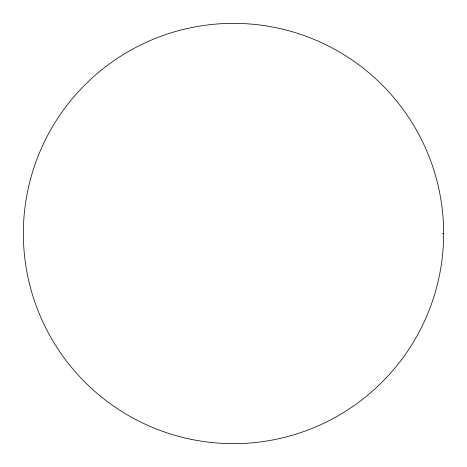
<?xml version="1.0" encoding="UTF-8"?>
<svg xmlns="http://www.w3.org/2000/svg" width="467" height="467" viewBox="0 0 467 467"><rect width="100%" height="100%" fill="white"/><g stroke="black" fill="none" stroke-linecap="round" stroke-linejoin="round"><path stroke-width="0.7" d="M442.418 233.5L443.65 233.5A210.15 210.15 0 0 1 128.425 415.496A210.15 210.15 0 0 1 128.425 51.504A210.15 210.15 0 0 1 443.65 233.5"/></g></svg>
